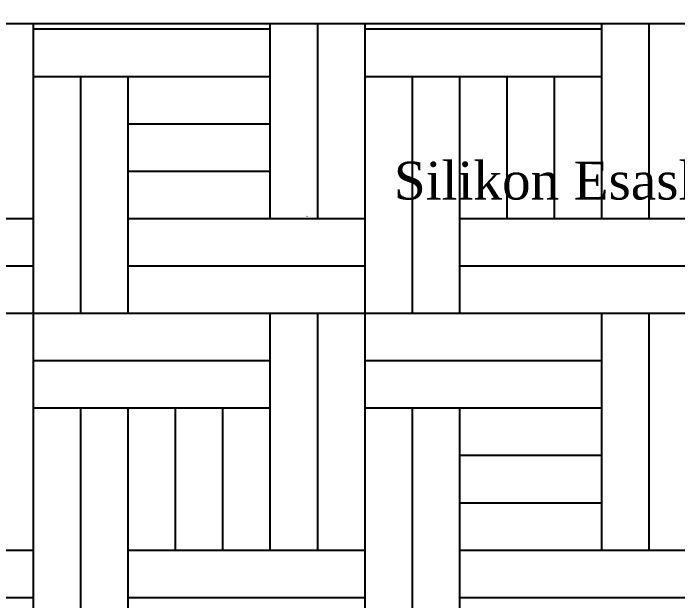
# Model space of a CAD drawing. Header units: millimetres. Extents: x 14753 to 45183, y 5640 to 19518.
# Drawn here: x 41516.1 to 41673.9, y 18098.4 to 18237.9 of the extents above; entities that cross this region are included whole.
import ezdxf

# ---------------------------------------------------------------- set-up
doc = ezdxf.new("R2010")
doc.units = ezdxf.units.MM
for name, pattern in [('DASHDOT2', [0.5, 0.25, -0.125, 0, -0.125]), ('DOT', [0.25, 0, -0.25]), ('HIDDEN', [0.375, 0.25, -0.125])]:
    doc.linetypes.add(name, pattern=pattern)
for name, color, linetype in [('5', 5, 'HIDDEN'), ('pencere', 2, 'Continuous'), ('tarama', 253, 'Continuous')]:
    doc.layers.add(name, color=color, linetype=linetype)
doc.layers.add('KAPI', color=1, linetype='Continuous', lineweight=15)
doc.layers.add('YAZI', color=1, linetype='Continuous', lineweight=0)
doc.styles.add('ack-text-times', font='times.ttf', dxfattribs={"height": 12})

# ---------------------------------------------------------------- blocks, each defined once
blk = doc.blocks.new('A$C1A495F32')
at = {"layer": 'tarama', "linetype": 'DOT', "ltscale": 6}
h = blk.add_hatch(dxfattribs=at)
h.set_pattern_fill('PARQUET2', color=256, scale=1.25, style=0, pattern_type=2)
h.set_pattern_definition([(0, (0.4671, 1.4765), (0.875, 0.875), [1.25]), (0, (0.4671, 1.6015), (0.875, 0.875), [0.625, -0.25]), (0, (0.4671, 1.7265), (0.875, 0.875), [0.625, -0.25]), (0, (0.4671, 1.8515), (0.875, 0.875), [0.375, -1.375]), (0, (0.4671, 1.9765), (0.875, 0.875), [0.375, -1.375]), (0, (1.0921, 2.1015), (0.875, 0.875), [0.625, -0.25]), (0, (1.0921, 2.2265), (0.875, 0.875), [0.625, -0.25]), (90, (0.4671, 1.4765), (-0.875, 0.875), [0.625, -0.25]), (90, (0.8421, 1.7265), (-0.875, 0.875), [0.625, -0.25]), (90, (0.9671, 1.7265), (-0.875, 0.875), [0.625, -0.25]), (90, (1.2171, 1.4765), (-0.875, 0.875), [0.625, -0.25]), (90, (1.4671, 1.7265), (-0.875, 0.875), [0.375, -1.375]), (90, (1.5921, 1.7265), (-0.875, 0.875), [0.375, -1.375]), (90, (1.0921, 1.4765), (-0.875, 0.875), [1.25])])
h.paths.add_polyline_path([(6.75, 3.4375), (5.4375, 3.4375), (4.9095, 3.4375), (3.9856, 2.9041, -0.092), (3.7968, 3.4375), (2.5625, 3.4375), (2.5625, 2.9375), (2.5625, 2.3125, -0.414214), (2.1875, 1.9375), (1.8125, 1.9375, -0.236068), (1.6125, 1.5375), (1.6125, 1.4765, 0.087816), (1.7525, 1.6075, -1), (1.8125, 1.5625, -0.5), (0.8125, 1.5625, -1), (0.8725, 1.6075, 0.087816), (1.0125, 1.4765), (1.0125, 1.5375, -0.236068), (0.8125, 1.9375), (0.4671, 1.9375, 0.544238), (6.75, 1.5)])
h.paths.add_polyline_path([(7.2135, 2.3125), (6.9375, 2.3125), (6.9375, 3.4375), (6.75, 3.4375), (6.75, 1.5, 0.062606)])
h.paths.add_polyline_path([(4.9095, 3.4375), (3.7968, 3.4375, 0.092), (3.9856, 2.9041)], flags=16)
at = {"layer": 'KAPI', "linetype": 'DOT', "ltscale": 6}
blk.add_lwpolyline([(5.3285, 3.6794), (3.9856, 2.9041, -0.131652), (3.7778, 3.6794)], format="xyb", dxfattribs=at)
at = {"layer": 'pencere', "linetype": 'Continuous'}
blk.add_line((2.0625, 3.4375), (5.4375, 3.4375), dxfattribs=at)
at = {"layer": 'tarama', "linetype": 'DASHDOT2', "ltscale": 50}
blk.add_circle((3.75, 3.75), 3.75, dxfattribs=at)
at = {"layer": 'YAZI', "linetype": 'Continuous', "insert": (6.2206, 3.0727), "char_height": 0.1, "width": 2.781152, "attachment_point": 3, "style": 'ack-text-times'}
blk.add_mtext('Silikon Esaslı Dış Cephe Boyası', dxfattribs=at)

msp = doc.modelspace()

# ---------------------------------------------------------------- block references
at = {"layer": '5', "color": 8, "linetype": 'ByBlock', "xscale": 90.0000000001455, "yscale": 90.0000000001455, "zscale": 90.0000000001455}
msp.add_blockref('A$C1A495F32', (41223.33, 17926.16, -574.2), dxfattribs=at)

doc.saveas('drawing.dxf')
